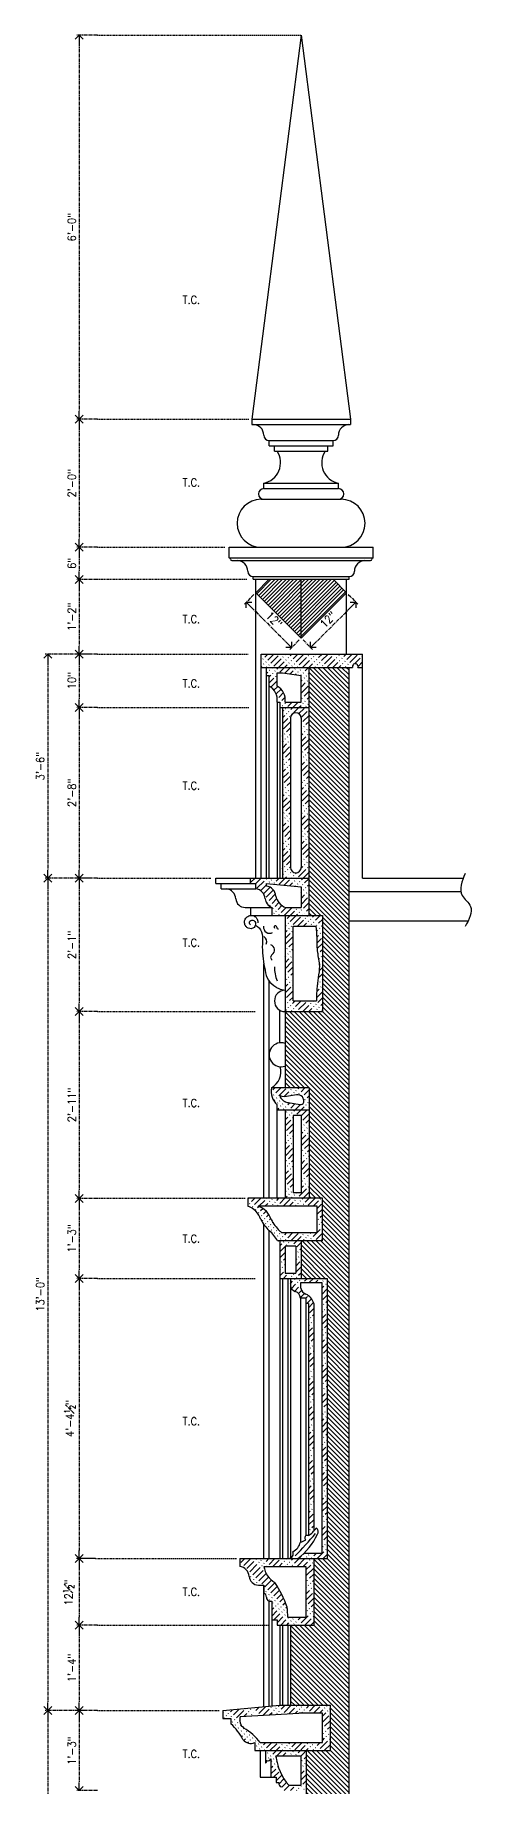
# Model space of a CAD drawing. Header units: inches. Extents: x 10 to 565, y 33 to 838.
# Drawn here: x 9.6 to 91.7, y 509.5 to 837.8 of the extents above; entities that cross this region are included whole.
import ezdxf

# ---------------------------------------------------------------- set-up
doc = ezdxf.new("R2010")
doc.units = ezdxf.units.IN
doc.header["$LTSCALE"] = 0.5
doc.header["$MEASUREMENT"] = 0
doc.linetypes.add('CENTER', pattern=[2, 1.25, -0.25, 0.25, -0.25])
doc.linetypes.add('HIDDEN', pattern=[0.375, 0.25, -0.125])
for name, color, linetype in [('A-ANNO-DIMS', 7, 'Continuous'), ('A-ANNO-NOTE', 7, 'Continuous'), ('A-ANNO-NOTE-FINE', 8, 'Continuous'), ('A-ANNO-SYMB', 7, 'Continuous'), ('A-SECT-MBND', 2, 'Continuous'), ('A-SECT-MCUT', 2, 'Continuous'), ('A-SECT-PATT', 8, 'Continuous')]:
    doc.layers.add(name, color=color, linetype=linetype)
doc.styles.add('NOTE', font='romans.shx', dxfattribs={"width": 0.9})
doc.dimstyles.new('A5-16$0', dxfattribs={"dimscale": 16, "dimtxt": 0.09375, "dimasz": 0.09375, "dimexe": 0.03125, "dimexo": 0.03125, "dimgap": 0.03125, "dimtad": 1, "dimdec": 4, "dimzin": 3, "dimdsep": 46, "dimlunit": 4, "dimtxsty": 'NOTE', "dimblk1": 'OPEN90', "dimblk2": 'OPEN90', "dimsah": 1, "dimcen": 0.09375, "dimclrd": 256, "dimclre": 256, "dimclrt": 256, "dimaunit": 1, "dimadec": 3, "dimazin": 0, "dimtfac": 0.7, "dimtdec": 4, "dimtmove": 2, "dimatfit": 3, "dimldrblk": 'OPEN90', "dimfxl": 0, "dimfrac": 1, "dimtolj": 1, "dimtzin": 1, "dimlwd": -1, "dimlwe": -1, "dimarcsym": 0})
pattern_1 = [(45, (2.3416, 0), (-0.5656854, 0.5656854), [1.92, -0.48, 0.08, -0.48, 0.08, -0.48])]
pattern_2 = [(135, (10.3416, 0), (-0.44194174, -0.44194174), [])]

# ---------------------------------------------------------------- blocks, each defined once
blk = doc.blocks.new('_Open90')
at = {"color": 0, "lineweight": -2}
for p, q in [((0, 0), (-1, 0)), ((-0.5, 0.5), (0, 0)), ((0, 0), (-0.5, -0.5))]:
    blk.add_line(p, q, dxfattribs=at)
blk = doc.blocks.new('*D1')
at = {"layer": 'A-ANNO-DIMS', "linetype": 'CENTER'}
for p, q in [((21.29, 837.81), (17.36, 837.81)), ((17.86, 836.31), (17.86, 767.31)), ((21.29, 765.81), (17.36, 765.81))]:
    blk.add_line(p, q, dxfattribs=at)
at = {"layer": 'Defpoints', "color": 0, "linetype": 'CENTER'}
for p in [(21.79, 837.81), (17.86, 765.81), (21.79, 765.81)]:
    blk.add_point(p, dxfattribs=at)
at = {"layer": 'A-ANNO-DIMS', "linetype": 'CENTER', "xscale": 1.5, "yscale": 1.5, "zscale": 1.5}
for p, rotation in [((17.86, 837.81), 90), ((17.86, 765.81), 270)]:
    blk.add_blockref('_Open90', p, dxfattribs=dict(at, rotation=rotation))
at = {"layer": 'A-ANNO-DIMS', "linetype": 'CENTER', "insert": (16.47, 801.81), "char_height": 1.5, "attachment_point": 5, "rotation": 90, "style": 'NOTE'}
blk.add_mtext('\\A1;6\'-0"', dxfattribs=at)
blk = doc.blocks.new('*D2')
at = {"layer": 'A-ANNO-DIMS', "linetype": 'CENTER'}
for p, q in [((21.29, 765.81), (17.36, 765.81)), ((17.86, 764.31), (17.86, 743.31)), ((21.29, 741.81), (17.36, 741.81))]:
    blk.add_line(p, q, dxfattribs=at)
at = {"layer": 'Defpoints', "color": 0, "linetype": 'CENTER'}
for p in [(21.79, 765.81), (17.86, 741.81), (21.79, 741.81)]:
    blk.add_point(p, dxfattribs=at)
at = {"layer": 'A-ANNO-DIMS', "linetype": 'CENTER', "xscale": 1.5, "yscale": 1.5, "zscale": 1.5}
for p, rotation in [((17.86, 765.81), 90), ((17.86, 741.81), 270)]:
    blk.add_blockref('_Open90', p, dxfattribs=dict(at, rotation=rotation))
at = {"layer": 'A-ANNO-DIMS', "linetype": 'CENTER', "insert": (16.47, 753.81), "char_height": 1.5, "attachment_point": 5, "rotation": 90, "style": 'NOTE'}
blk.add_mtext('\\A1;2\'-0"', dxfattribs=at)
blk = doc.blocks.new('*D3')
at = {"layer": 'A-ANNO-DIMS', "linetype": 'CENTER'}
for p, q in [((21.29, 741.81), (17.36, 741.81)), ((17.86, 740.31), (17.86, 737.31)), ((21.29, 735.81), (17.36, 735.81))]:
    blk.add_line(p, q, dxfattribs=at)
at = {"layer": 'Defpoints', "color": 0, "linetype": 'CENTER'}
for p in [(21.79, 741.81), (17.86, 735.81), (21.79, 735.81)]:
    blk.add_point(p, dxfattribs=at)
at = {"layer": 'A-ANNO-DIMS', "linetype": 'CENTER', "xscale": 1.5, "yscale": 1.5, "zscale": 1.5}
for p, rotation in [((17.86, 741.81), 90), ((17.86, 735.81), 270)]:
    blk.add_blockref('_Open90', p, dxfattribs=dict(at, rotation=rotation))
at = {"layer": 'A-ANNO-DIMS', "linetype": 'CENTER', "insert": (16.47, 738.81), "char_height": 1.5, "attachment_point": 5, "rotation": 90, "style": 'NOTE'}
blk.add_mtext('\\A1;6"', dxfattribs=at)
blk = doc.blocks.new('*D4')
at = {"layer": 'A-ANNO-DIMS', "linetype": 'CENTER'}
for p, q in [((21.29, 735.81), (17.36, 735.81)), ((17.86, 734.31), (17.86, 723.31)), ((21.29, 721.81), (17.36, 721.81))]:
    blk.add_line(p, q, dxfattribs=at)
at = {"layer": 'Defpoints', "color": 0, "linetype": 'CENTER'}
for p in [(21.79, 735.81), (17.86, 721.81), (21.79, 721.81)]:
    blk.add_point(p, dxfattribs=at)
at = {"layer": 'A-ANNO-DIMS', "linetype": 'CENTER', "xscale": 1.5, "yscale": 1.5, "zscale": 1.5}
for p, rotation in [((17.86, 735.81), 90), ((17.86, 721.81), 270)]:
    blk.add_blockref('_Open90', p, dxfattribs=dict(at, rotation=rotation))
at = {"layer": 'A-ANNO-DIMS', "linetype": 'CENTER', "insert": (16.47, 728.81), "char_height": 1.5, "attachment_point": 5, "rotation": 90, "style": 'NOTE'}
blk.add_mtext('\\A1;1\'-2"', dxfattribs=at)
blk = doc.blocks.new('*D5')
at = {"layer": 'A-ANNO-DIMS', "linetype": 'CENTER'}
for p, q in [((21.29, 721.81), (17.36, 721.81)), ((17.86, 720.31), (17.86, 713.31)), ((21.29, 711.81), (17.36, 711.81))]:
    blk.add_line(p, q, dxfattribs=at)
at = {"layer": 'Defpoints', "color": 0, "linetype": 'CENTER'}
for p in [(21.79, 721.81), (17.86, 711.81), (21.79, 711.81)]:
    blk.add_point(p, dxfattribs=at)
at = {"layer": 'A-ANNO-DIMS', "linetype": 'CENTER', "xscale": 1.5, "yscale": 1.5, "zscale": 1.5}
for p, rotation in [((17.86, 721.81), 90), ((17.86, 711.81), 270)]:
    blk.add_blockref('_Open90', p, dxfattribs=dict(at, rotation=rotation))
at = {"layer": 'A-ANNO-DIMS', "linetype": 'CENTER', "insert": (16.47, 716.81), "char_height": 1.5, "attachment_point": 5, "rotation": 90, "style": 'NOTE'}
blk.add_mtext('\\A1;10"', dxfattribs=at)
blk = doc.blocks.new('*D6')
at = {"layer": 'A-ANNO-DIMS', "linetype": 'CENTER'}
for p, q in [((21.29, 711.81), (17.36, 711.81)), ((17.86, 710.31), (17.86, 681.31)), ((21.29, 679.81), (17.36, 679.81))]:
    blk.add_line(p, q, dxfattribs=at)
at = {"layer": 'Defpoints', "color": 0, "linetype": 'CENTER'}
for p in [(21.79, 711.81), (17.86, 679.81), (21.79, 679.81)]:
    blk.add_point(p, dxfattribs=at)
at = {"layer": 'A-ANNO-DIMS', "linetype": 'CENTER', "xscale": 1.5, "yscale": 1.5, "zscale": 1.5}
for p, rotation in [((17.86, 711.81), 90), ((17.86, 679.81), 270)]:
    blk.add_blockref('_Open90', p, dxfattribs=dict(at, rotation=rotation))
at = {"layer": 'A-ANNO-DIMS', "linetype": 'CENTER', "insert": (16.47, 695.81), "char_height": 1.5, "attachment_point": 5, "rotation": 90, "style": 'NOTE'}
blk.add_mtext('\\A1;2\'-8"', dxfattribs=at)
blk = doc.blocks.new('*D7')
at = {"layer": 'A-ANNO-DIMS', "linetype": 'CENTER'}
for p, q in [((21.29, 679.81), (17.36, 679.81)), ((17.86, 678.31), (17.86, 656.31)), ((21.29, 654.81), (17.36, 654.81))]:
    blk.add_line(p, q, dxfattribs=at)
at = {"layer": 'Defpoints', "color": 0, "linetype": 'CENTER'}
for p in [(21.79, 679.81), (17.86, 654.81), (21.79, 654.81)]:
    blk.add_point(p, dxfattribs=at)
at = {"layer": 'A-ANNO-DIMS', "linetype": 'CENTER', "xscale": 1.5, "yscale": 1.5, "zscale": 1.5}
for p, rotation in [((17.86, 679.81), 90), ((17.86, 654.81), 270)]:
    blk.add_blockref('_Open90', p, dxfattribs=dict(at, rotation=rotation))
at = {"layer": 'A-ANNO-DIMS', "linetype": 'CENTER', "insert": (16.47, 667.31), "char_height": 1.5, "attachment_point": 5, "rotation": 90, "style": 'NOTE'}
blk.add_mtext('\\A1;2\'-1"', dxfattribs=at)
blk = doc.blocks.new('*D8')
at = {"layer": 'A-ANNO-DIMS', "linetype": 'CENTER'}
for p, q in [((21.29, 654.81), (17.36, 654.81)), ((17.86, 653.31), (17.86, 621.31)), ((21.29, 619.81), (17.36, 619.81))]:
    blk.add_line(p, q, dxfattribs=at)
at = {"layer": 'Defpoints', "color": 0, "linetype": 'CENTER'}
for p in [(21.79, 654.81), (17.86, 619.81), (21.79, 619.81)]:
    blk.add_point(p, dxfattribs=at)
at = {"layer": 'A-ANNO-DIMS', "linetype": 'CENTER', "xscale": 1.5, "yscale": 1.5, "zscale": 1.5}
for p, rotation in [((17.86, 654.81), 90), ((17.86, 619.81), 270)]:
    blk.add_blockref('_Open90', p, dxfattribs=dict(at, rotation=rotation))
at = {"layer": 'A-ANNO-DIMS', "linetype": 'CENTER', "insert": (16.47, 637.31), "char_height": 1.5, "attachment_point": 5, "rotation": 90, "style": 'NOTE'}
blk.add_mtext('\\A1;2\'-11"', dxfattribs=at)
blk = doc.blocks.new('*D9')
at = {"layer": 'A-ANNO-DIMS', "linetype": 'CENTER'}
for p, q in [((21.29, 619.81), (17.36, 619.81)), ((17.86, 618.31), (17.86, 606.31)), ((21.29, 604.81), (17.36, 604.81))]:
    blk.add_line(p, q, dxfattribs=at)
at = {"layer": 'Defpoints', "color": 0, "linetype": 'CENTER'}
for p in [(21.79, 619.81), (17.86, 604.81), (21.79, 604.81)]:
    blk.add_point(p, dxfattribs=at)
at = {"layer": 'A-ANNO-DIMS', "linetype": 'CENTER', "xscale": 1.5, "yscale": 1.5, "zscale": 1.5}
for p, rotation in [((17.86, 619.81), 90), ((17.86, 604.81), 270)]:
    blk.add_blockref('_Open90', p, dxfattribs=dict(at, rotation=rotation))
at = {"layer": 'A-ANNO-DIMS', "linetype": 'CENTER', "insert": (16.47, 612.31), "char_height": 1.5, "attachment_point": 5, "rotation": 90, "style": 'NOTE'}
blk.add_mtext('\\A1;1\'-3"', dxfattribs=at)
blk = doc.blocks.new('*D10')
at = {"layer": 'A-ANNO-DIMS', "linetype": 'CENTER'}
for p, q in [((21.29, 604.81), (17.36, 604.81)), ((17.86, 603.31), (17.86, 553.81)), ((20.95, 552.31), (17.36, 552.31))]:
    blk.add_line(p, q, dxfattribs=at)
at = {"layer": 'Defpoints', "color": 0, "linetype": 'CENTER'}
for p in [(21.79, 604.81), (17.86, 552.31), (21.45, 552.31)]:
    blk.add_point(p, dxfattribs=at)
at = {"layer": 'A-ANNO-DIMS', "linetype": 'CENTER', "xscale": 1.5, "yscale": 1.5, "zscale": 1.5}
for p, rotation in [((17.86, 604.81), 90), ((17.86, 552.31), 270)]:
    blk.add_blockref('_Open90', p, dxfattribs=dict(at, rotation=rotation))
at = {"layer": 'A-ANNO-DIMS', "linetype": 'CENTER', "insert": (16.12, 578.55), "char_height": 1.5, "attachment_point": 5, "rotation": 90, "style": 'NOTE'}
blk.add_mtext('\\A1;\\A1;4\'-4{\\H0.7x;\\S1#2;}"', dxfattribs=at)
blk = doc.blocks.new('*D11')
at = {"layer": 'A-ANNO-DIMS', "linetype": 'CENTER'}
for p, q in [((20.45, 552.31), (17.36, 552.31)), ((17.86, 550.81), (17.86, 541.31)), ((21.29, 539.81), (17.36, 539.81))]:
    blk.add_line(p, q, dxfattribs=at)
at = {"layer": 'Defpoints', "color": 0, "linetype": 'CENTER'}
for p in [(20.95, 552.31), (17.86, 539.81), (21.79, 539.81)]:
    blk.add_point(p, dxfattribs=at)
at = {"layer": 'A-ANNO-DIMS', "linetype": 'CENTER', "xscale": 1.5, "yscale": 1.5, "zscale": 1.5}
for p, rotation in [((17.86, 552.31), 90), ((17.86, 539.81), 270)]:
    blk.add_blockref('_Open90', p, dxfattribs=dict(at, rotation=rotation))
at = {"layer": 'A-ANNO-DIMS', "linetype": 'CENTER', "insert": (15.88, 545.94), "char_height": 1.5, "attachment_point": 5, "rotation": 90, "style": 'NOTE'}
blk.add_mtext('\\A1;\\A1;12{\\H0.7x;\\S1#2;}"', dxfattribs=at)
blk = doc.blocks.new('*D12')
at = {"layer": 'A-ANNO-DIMS', "linetype": 'CENTER'}
for p, q in [((21.29, 539.81), (17.36, 539.81)), ((17.86, 538.31), (17.86, 525.31)), ((21.29, 523.81), (17.36, 523.81))]:
    blk.add_line(p, q, dxfattribs=at)
at = {"layer": 'Defpoints', "color": 0, "linetype": 'CENTER'}
for p in [(21.79, 539.81), (17.86, 523.81), (21.79, 523.81)]:
    blk.add_point(p, dxfattribs=at)
at = {"layer": 'A-ANNO-DIMS', "linetype": 'CENTER', "xscale": 1.5, "yscale": 1.5, "zscale": 1.5}
for p, rotation in [((17.86, 539.81), 90), ((17.86, 523.81), 270)]:
    blk.add_blockref('_Open90', p, dxfattribs=dict(at, rotation=rotation))
at = {"layer": 'A-ANNO-DIMS', "linetype": 'CENTER', "insert": (16.47, 531.81), "char_height": 1.5, "attachment_point": 5, "rotation": 90, "style": 'NOTE'}
blk.add_mtext('\\A1;1\'-4"', dxfattribs=at)
blk = doc.blocks.new('*D13')
at = {"layer": 'A-ANNO-DIMS', "linetype": 'CENTER'}
for p, q in [((21.29, 523.81), (17.36, 523.81)), ((17.86, 522.31), (17.86, 510.31)), ((21.29, 508.81), (17.36, 508.81))]:
    blk.add_line(p, q, dxfattribs=at)
at = {"layer": 'Defpoints', "color": 0, "linetype": 'CENTER'}
for p in [(21.79, 523.81), (17.86, 508.81), (21.79, 508.81)]:
    blk.add_point(p, dxfattribs=at)
at = {"layer": 'A-ANNO-DIMS', "linetype": 'CENTER', "xscale": 1.5, "yscale": 1.5, "zscale": 1.5}
for p, rotation in [((17.86, 523.81), 90), ((17.86, 508.81), 270)]:
    blk.add_blockref('_Open90', p, dxfattribs=dict(at, rotation=rotation))
at = {"layer": 'A-ANNO-DIMS', "linetype": 'CENTER', "insert": (16.47, 516.31), "char_height": 1.5, "attachment_point": 5, "rotation": 90, "style": 'NOTE'}
blk.add_mtext('\\A1;1\'-3"', dxfattribs=at)
blk = doc.blocks.new('*D25')
at = {"layer": 'A-ANNO-DIMS', "linetype": 'CENTER'}
for p, q in [((19.64, 721.81), (11.45, 721.81)), ((11.95, 720.31), (11.95, 681.31)), ((19.64, 679.81), (11.45, 679.81))]:
    blk.add_line(p, q, dxfattribs=at)
at = {"layer": 'Defpoints', "color": 0, "linetype": 'CENTER'}
for p in [(20.14, 721.81), (11.95, 679.81), (20.14, 679.81)]:
    blk.add_point(p, dxfattribs=at)
at = {"layer": 'A-ANNO-DIMS', "linetype": 'CENTER', "xscale": 1.5, "yscale": 1.5, "zscale": 1.5}
for p, rotation in [((11.95, 721.81), 90), ((11.95, 679.81), 270)]:
    blk.add_blockref('_Open90', p, dxfattribs=dict(at, rotation=rotation))
at = {"layer": 'A-ANNO-DIMS', "linetype": 'CENTER', "insert": (10.56, 700.81), "char_height": 1.5, "attachment_point": 5, "rotation": 90, "style": 'NOTE'}
blk.add_mtext('\\A1;3\'-6"', dxfattribs=at)
blk = doc.blocks.new('*D26')
at = {"layer": 'A-ANNO-DIMS', "linetype": 'CENTER'}
for p, q in [((19.64, 679.81), (11.45, 679.81)), ((11.95, 678.31), (11.95, 525.31)), ((18.58, 523.81), (11.45, 523.81))]:
    blk.add_line(p, q, dxfattribs=at)
at = {"layer": 'Defpoints', "color": 0, "linetype": 'CENTER'}
for p in [(20.14, 679.81), (11.95, 523.81), (19.08, 523.81)]:
    blk.add_point(p, dxfattribs=at)
at = {"layer": 'A-ANNO-DIMS', "linetype": 'CENTER', "xscale": 1.5, "yscale": 1.5, "zscale": 1.5}
for p, rotation in [((11.95, 679.81), 90), ((11.95, 523.81), 270)]:
    blk.add_blockref('_Open90', p, dxfattribs=dict(at, rotation=rotation))
at = {"layer": 'A-ANNO-DIMS', "linetype": 'CENTER', "insert": (10.56, 601.81), "char_height": 1.5, "attachment_point": 5, "rotation": 90, "style": 'NOTE'}
blk.add_mtext('\\A1;13\'-0"', dxfattribs=at)
blk = doc.blocks.new('*D27')
at = {"layer": 'A-ANNO-DIMS', "linetype": 'CENTER'}
for p, q in [((18.58, 523.81), (11.45, 523.81)), ((11.95, 522.31), (11.95, 480.31)), ((18.58, 478.81), (11.45, 478.81))]:
    blk.add_line(p, q, dxfattribs=at)
at = {"layer": 'Defpoints', "color": 0, "linetype": 'CENTER'}
for p in [(19.08, 523.81), (11.95, 478.81), (19.08, 478.81)]:
    blk.add_point(p, dxfattribs=at)
at = {"layer": 'A-ANNO-DIMS', "linetype": 'CENTER', "xscale": 1.5, "yscale": 1.5, "zscale": 1.5}
for p, rotation in [((11.95, 523.81), 90), ((11.95, 478.81), 270)]:
    blk.add_blockref('_Open90', p, dxfattribs=dict(at, rotation=rotation))
at = {"layer": 'A-ANNO-DIMS', "linetype": 'CENTER', "insert": (10.56, 501.31), "char_height": 1.5, "attachment_point": 5, "rotation": 90, "style": 'NOTE'}
blk.add_mtext('\\A1;3\'-9"', dxfattribs=at)
blk = doc.blocks.new('*D87')
at = {"layer": 'A-ANNO-DIMS', "linetype": 'CENTER'}
for p, q in [((68.35, 732.96), (70.13, 731.17)), ((68.72, 730.46), (62.34, 724.09)), ((59.85, 724.46), (61.63, 722.67))]:
    blk.add_line(p, q, dxfattribs=at)
at = {"layer": 'Defpoints', "color": 0, "linetype": 'CENTER'}
for p in [(67.99, 733.31), (59.49, 724.81), (61.28, 723.02)]:
    blk.add_point(p, dxfattribs=at)
at = {"layer": 'A-ANNO-DIMS', "linetype": 'CENTER', "xscale": 1.5, "yscale": 1.5, "zscale": 1.5}
for p, rotation in [((69.78, 731.52), 45), ((61.28, 723.02), 225)]:
    blk.add_blockref('_Open90', p, dxfattribs=dict(at, rotation=rotation))
at = {"layer": 'A-ANNO-DIMS', "linetype": 'CENTER', "insert": (64.54, 728.26), "char_height": 1.5, "attachment_point": 5, "rotation": 45, "style": 'NOTE'}
blk.add_mtext('\\A1;12"', dxfattribs=at)
blk = doc.blocks.new('*D88')
at = {"layer": 'A-ANNO-DIMS', "linetype": 'CENTER'}
for p, q in [((50.64, 732.96), (48.85, 731.17)), ((50.27, 730.46), (56.64, 724.09)), ((59.14, 724.46), (57.35, 722.67))]:
    blk.add_line(p, q, dxfattribs=at)
at = {"layer": 'Defpoints', "color": 0, "linetype": 'CENTER'}
for p in [(50.99, 733.31), (57.71, 723.02), (59.49, 724.81)]:
    blk.add_point(p, dxfattribs=at)
at = {"layer": 'A-ANNO-DIMS', "linetype": 'CENTER', "xscale": 1.5, "yscale": 1.5, "zscale": 1.5}
for p, rotation in [((49.21, 731.52), 135), ((57.71, 723.02), 315)]:
    blk.add_blockref('_Open90', p, dxfattribs=dict(at, rotation=rotation))
at = {"layer": 'A-ANNO-DIMS', "linetype": 'CENTER', "insert": (54.44, 728.26), "char_height": 1.5, "attachment_point": 5, "rotation": 315, "style": 'NOTE'}
blk.add_mtext('\\A1;12"', dxfattribs=at)

msp = doc.modelspace()

# ---------------------------------------------------------------- hatches: boundary and pattern name
at = {"layer": 'A-SECT-PATT', "linetype": 'HIDDEN'}
h = msp.add_hatch(dxfattribs=at)
h.set_pattern_fill('ANSI31', color=256, scale=4, style=0)
h.set_pattern_definition([(45, (10.3416, 0), (-0.3535534, 0.3535534), [])])
h.paths.add_polyline_path([(67.99212, 733.31194), (65.49212, 735.81194), (59.49212, 735.81194), (59.49212, 724.81194)])
h.paths.add_polyline_path([(59.49212, 735.81194), (53.49212, 735.81194), (50.99212, 733.31194), (59.49212, 724.81194)])
at = {"layer": 'A-SECT-PATT'}
h = msp.add_hatch(dxfattribs=at)
h.set_pattern_fill('ACAD_ISO12W100', color=256, scale=0.16, angle=45, style=0)
h.set_pattern_definition(pattern_1)
h.paths.add_polyline_path([(70.99212, 721.81194), (51.99212, 721.81194), (51.99212, 719.31194), (69.15523, 719.31194, -1.351054836), (70.14406, 719.31194), (70.99212, 719.31194)])
h.paths.add_polyline_path([(60.99212, 719.31194), (52.99212, 719.31194), (52.99212, 717.81194), (53.49212, 717.81194), (53.49212, 715.81194, -0.315259642), (54.99212, 712.81194), (55.49212, 712.81194), (55.49212, 711.81194), (60.99212, 711.81194)])
h.paths.add_polyline_path([(54.99212, 718.31194), (55.99212, 718.31194), (59.49212, 717.81194), (59.49212, 712.81194), (56.49212, 712.81194, 0.315259642), (54.99212, 715.81194)], flags=16)
h = msp.add_hatch(dxfattribs=at)
h.set_pattern_fill('ANSI31', color=256, scale=5, angle=90, style=0)
h.set_pattern_definition(pattern_2)
h.paths.add_polyline_path([(68.49212, 719.31194), (60.99212, 719.31194), (60.99212, 672.81194), (63.49212, 672.81194), (68.49212, 672.81194)])
h = msp.add_hatch(dxfattribs=at)
h.set_pattern_fill('ACAD_ISO12W100', color=256, scale=0.16, angle=45, style=0)
h.set_pattern_definition(pattern_1)
h.paths.add_polyline_path([(60.99212, 711.81194), (55.99212, 711.81194), (55.99212, 679.81194), (60.99212, 679.81194)])
h.paths.add_polyline_path([(57.49212, 709.81194, -1), (59.49212, 709.81194), (59.49212, 681.81194, -1), (57.49212, 681.81194)], flags=16)
h.paths.add_polyline_path([(60.99212, 679.81194), (49.99212, 679.81194), (49.99212, 678.81194), (50.99212, 678.81194), (50.99212, 677.81194, -0.360207071), (52.74601, 675.95993, 0.277633791), (54.02908, 674.31194), (53.99212, 674.31194), (53.99212, 672.81194), (60.99212, 672.81194)])
h.paths.add_polyline_path([(52.99212, 678.31194), (52.99212, 678.81194), (59.49212, 678.17368), (59.49212, 674.31194), (56.55642, 674.31194, -0.253101123), (54.74601, 676.45993, 0.360207071)], flags=16)
h = msp.add_hatch(dxfattribs=at)
h.set_pattern_fill('ANSI31', color=256, scale=5, angle=90, style=0)
h.set_pattern_definition(pattern_2)
h.paths.add_polyline_path([(68.49212, 672.81194), (63.49212, 672.81194), (63.49212, 654.81194), (56.49212, 654.81194), (56.49212, 640.51782), (60.99212, 640.51782), (60.99212, 619.81194), (63.49212, 619.81194), (63.49212, 615.81927), (68.49212, 615.90688)])
h = msp.add_hatch(dxfattribs=at)
h.set_pattern_fill('ACAD_ISO12W100', color=256, scale=0.16, angle=45, style=0)
h.set_pattern_definition(pattern_1)
h.paths.add_polyline_path([(56.49212, 654.81194), (63.49212, 654.81194), (63.49212, 672.81194), (56.49212, 672.81194)])
edge = h.paths.add_edge_path(flags=16)
edge.add_line((57.99212, 670.81194), (62.27853, 670.81194))
edge.add_spline(control_points=[(62.27853, 670.81194), (62.3347, 670.0791), (62.46103, 668.43086), (62.41611, 665.92062), (63.10121, 663.45584), (62.66769, 661.18193), (62.46015, 659.21894), (62.37125, 657.77204), (62.36309, 657.01653), (62.36264, 656.81194)], knot_values=[0, 0, 0, 0, 2.204786053, 4.958835708, 7.506810962, 9.719224649, 11.794900289, 13.447813158, 14.061577663, 14.061577663, 14.061577663, 14.061577663], degree=3, periodic=0)
edge.add_line((62.36264, 656.81194), (57.99212, 656.81194))
edge.add_line((57.99212, 656.81194), (57.99212, 670.81194))
h = msp.add_hatch(dxfattribs=at)
h.set_pattern_fill('ACAD_ISO12W100', color=256, scale=0.16, angle=45, style=0)
h.set_pattern_definition(pattern_1)
h.paths.add_polyline_path([(53.91195, 640.51782, 0.258178789), (54.99212, 637.32397), (54.99212, 636.3521), (60.99212, 636.3521), (60.99212, 640.51782)])
edge = h.paths.add_edge_path(flags=16)
edge.add_spline(control_points=[(55.63101, 639.02432), (56.05845, 638.75976), (57.46695, 639.01057), (59.48455, 639.48047), (60.05041, 638.24446), (60.00437, 637.31332), (58.63387, 637.48756), (57.61365, 637.72597), (56.38834, 637.8056), (55.90994, 638.4462), (55.53384, 638.62635), (55.5561, 639.07069), (55.63101, 639.02432)], knot_values=[0, 0, 0, 0, 1.50807943, 4.110349064, 4.740006157, 5.420792088, 6.377665571, 7.925970066, 9.032003692, 9.74798886, 10.128657485, 10.392964447, 10.392964447, 10.392964447, 10.392964447], degree=3, periodic=0)
h.paths.add_polyline_path([(56.49212, 619.81194), (60.99212, 619.81194), (60.99212, 636.3521), (56.49212, 636.3521)])
h.paths.add_polyline_path([(57.99212, 635.3521), (59.49212, 635.3521), (59.49212, 620.81194), (57.99212, 620.81194)], flags=16)
h.paths.add_polyline_path([(49.49212, 619.81194), (49.49212, 618.31194, -0.25664035), (51.92636, 615.83578, 0.060259863), (53.49212, 613.71101, -0.121785686), (55.07976, 611.8266), (63.49212, 611.8266), (63.49212, 619.81194)])
h.paths.add_polyline_path([(62.49212, 618.31194), (62.49212, 613.3266), (55.90379, 613.3266, 0.029532984), (55.43549, 613.71101, -0.060259863), (53.86973, 615.83578, 0.25664035), (51.43549, 618.31194)], flags=16)
h.paths.add_polyline_path([(55.49212, 604.81194), (59.49212, 604.81194), (59.49212, 611.8266), (55.49212, 611.8266)])
h.paths.add_polyline_path([(56.49212, 610.8266), (58.49212, 610.8266), (58.49212, 605.81194), (56.49212, 605.81194)], flags=16)
h = msp.add_hatch(dxfattribs=at)
h.set_pattern_fill('ANSI31', color=256, scale=5, angle=90, style=0)
h.set_pattern_definition(pattern_2)
h.paths.add_polyline_path([(64.36575, 552.31194), (61.86575, 552.31194), (61.86575, 546.06194), (68.49212, 546.06194), (68.49212, 615.90688), (63.49212, 615.81927), (63.49212, 611.8266), (59.49212, 611.8266), (59.49212, 604.81194), (64.36575, 604.81194)])
h = msp.add_hatch(dxfattribs=at)
h.set_pattern_fill('ACAD_ISO12W100', color=256, scale=0.16, angle=45, style=0)
h.set_pattern_definition(pattern_1)
h.paths.add_polyline_path([(60.86575, 556.60209, 0.060455641), (61.86575, 557.45183), (61.86575, 600.10621, 0.220928492), (60.40433, 601.87377, -0.303252412), (59.46602, 602.99194), (59.46602, 604.01194), (63.36575, 604.01194), (63.36575, 553.31194), (60.05741, 553.31194, -0.03315822), (58.88218, 552.31194), (64.36575, 552.31194), (64.36575, 604.81194), (57.49212, 604.81194), (57.49212, 603.49194, 0.308712757), (58.3692, 602.38537, -0.325125659), (59.36575, 601.1326), (60.36575, 601.1326), (60.36575, 600.1326), (60.86575, 600.1326)])
h = msp.add_hatch(dxfattribs=at)
h.set_pattern_fill('ACAD_ISO12W100', color=256, scale=0.16, angle=45, style=0)
h.set_pattern_definition(pattern_1)
h.paths.add_polyline_path([(47.99212, 552.31194), (47.99212, 550.81194, -0.360207071), (49.74601, 548.95993, 0.394805142), (51.49212, 547.3266, 0.057074969), (52.49212, 547.3266), (52.49212, 545.8266, -0.358511319), (52.98119, 545.07202, 0.35542953), (53.49212, 544.3266), (53.99212, 544.3266), (53.99212, 540.79729), (54.99212, 540.79729), (54.99212, 539.81194), (61.86575, 539.81194), (61.86575, 552.31194)])
h.paths.add_polyline_path([(60.36575, 550.81194), (60.36575, 541.31194), (56.97715, 541.31194, 0.041374084), (56.87462, 543.21276, 0.065943596), (54.55502, 547.79383, -0.214714214), (52.50515, 550.81194)], flags=16)
h.paths.add_polyline_path([(55.49212, 524.81194), (44.81763, 523.81194), (44.81763, 522.31194), (46.31763, 522.31194), (46.31763, 521.31194, -0.095507974), (48.57184, 518.36761, 0.324530283), (50.81763, 517.81194), (50.81763, 516.31194), (64.99212, 516.31194), (64.99212, 524.81194)])
h.paths.add_polyline_path([(59.08577, 523.31194), (63.49212, 523.31194), (63.49212, 517.81194), (51.84313, 517.81194, 0.090642071), (48.77503, 520.53972, -0.324356774), (48.06387, 522.71182)], flags=16)
h.paths.add_polyline_path([(52.81763, 516.31194), (52.81763, 513.95795, 0.192510933), (53.05718, 514.44537, 0.377524551), (53.81763, 514.79811), (53.81763, 511.31194), (54.81763, 511.31194), (54.81763, 510.31194), (55.31763, 510.31194, 0.399619616), (55.82998, 509.50246, -0.300130326), (56.27441, 508.81194), (60.49193, 508.81178), (60.49197, 516.31194)])
h.paths.add_polyline_path([(54.73911, 515.31194), (59.49195, 515.31194), (59.49186, 509.81182), (57.16653, 509.81191), (57.16654, 509.8119, -0.147975985)], flags=16)
h = msp.add_hatch(dxfattribs=at)
h.set_pattern_fill('ANSI31', color=256, scale=5, angle=90, style=0)
h.set_pattern_definition(pattern_2)
h.paths.add_polyline_path([(68.49212, 546.06194), (61.86575, 546.06194), (61.86575, 539.81194), (57.49212, 539.81194), (57.49212, 524.81194), (64.99212, 524.81194), (64.99212, 516.31194), (60.49197, 516.31194), (60.49184, 488.81197), (65.80259, 488.81194), (65.80259, 483.81194), (78.99212, 483.81194), (78.99212, 478.81194), (83.49212, 478.81194), (83.49212, 504.779), (80.53806, 504.90684, -0.176541778), (74.23219, 504.71129, 0.040518862), (71.87559, 505.28172), (68.49212, 505.42815)])

# ---------------------------------------------------------------- linework, layer by layer
at = {"layer": 'A-ANNO-NOTE-FINE', "linetype": 'HIDDEN'}
for p, q in [((21.29168, 837.81194), (59.49212, 837.81194)), ((21.29168, 765.81194), (49.70882, 765.81194)), ((21.29168, 741.81194), (45.15825, 741.81194)), ((21.29168, 735.81194), (49.35496, 735.81194)), ((21.29168, 721.81194), (49.53342, 721.81194)), ((21.29168, 711.81194), (49.71187, 711.81194)), ((21.29168, 679.81194), (42.61243, 679.81194)), ((21.29168, 654.81194), (50.91054, 654.81194)), ((21.29168, 619.81194), (48.97474, 619.81194)), ((21.29168, 604.81194), (50.91097, 604.81194)), ((20.94682, 552.31194), (47.455, 552.31194)), ((21.29168, 539.81194), (53.49212, 539.81194)), ((21.29168, 523.81194), (44.13733, 523.81194))]:
    msp.add_line(p, q, dxfattribs=at)
at = {"layer": 'A-ANNO-SYMB'}
msp.add_spline([(90.23926, 680.68289), (89.71665, 676.57744), (91.26719, 674.51209), (90.27502, 670.77687)], degree=3, dxfattribs=at)
at = {"layer": 'A-SECT-MBND'}
for p, q in [((59.49212, 837.81194), (50.24212, 765.81194)), ((59.49212, 837.81194), (68.74212, 765.81194)), ((50.24212, 765.81194), (50.24212, 764.81194)), ((50.24212, 765.81194), (68.74212, 765.81194)), ((68.74212, 765.81194), (68.74212, 764.81194)), ((50.24212, 764.81194), (68.74212, 764.81194)), ((53.49212, 761.81194), (65.49212, 761.81194)), ((53.49212, 760.81194), (53.49212, 761.81194)), ((65.49212, 760.81194), (65.49212, 761.81194)), ((53.49212, 760.81194), (65.49212, 760.81194)), ((54.49212, 759.81194), (54.49212, 760.81194)), ((54.49212, 759.81194), (64.49212, 759.81194)), ((64.49212, 759.81194), (64.49212, 760.81194)), ((52.49212, 753.81194), (66.49212, 753.81194)), ((52.49212, 752.81194), (52.49212, 753.81194)), ((52.49212, 752.81194), (66.49212, 752.81194)), ((66.49212, 752.81194), (66.49212, 753.81194)), ((51.99212, 750.81194), (66.99212, 750.81194)), ((45.99212, 741.81194), (72.99212, 741.81194)), ((45.99212, 739.81194), (45.99212, 741.81194)), ((45.99212, 739.81194), (72.99212, 739.81194)), ((46.49212, 739.31194), (72.49212, 739.31194)), ((72.99212, 739.81194), (72.99212, 741.81194)), ((50.49088, 736.31194), (68.49212, 736.31194)), ((50.49212, 735.81194), (50.49212, 736.31194)), ((50.49212, 735.81194), (68.49212, 735.81194)), ((50.99212, 679.81194), (50.99212, 735.81194)), ((67.99212, 721.81194), (67.99212, 735.81194)), ((68.49212, 735.81194), (68.49212, 736.31194)), ((51.99212, 679.81194), (51.99212, 719.31194)), ((70.99212, 679.81194), (70.99212, 719.31194)), ((52.99212, 679.81194), (52.99212, 717.81194)), ((53.49212, 679.81194), (53.49212, 715.81194)), ((54.99212, 712.81194), (54.99212, 679.81194)), ((55.49212, 711.81194), (55.49212, 679.81194)), ((43.49212, 679.81194), (49.99212, 679.81194)), ((43.49212, 678.81194), (43.49212, 679.81194)), ((70.99212, 679.81194), (89.90889, 679.81194)), ((43.49212, 678.81194), (49.99212, 678.81194)), ((44.49212, 677.81194), (44.49212, 678.81194)), ((44.49212, 677.81194), (50.99212, 677.81194)), ((68.49212, 677.31194), (89.4784, 677.31194)), ((48.99212, 674.31194), (53.99212, 674.31194)), ((49.99212, 674.31194), (49.99212, 672.81194)), ((49.99212, 672.81194), (53.99212, 672.81194)), ((68.49212, 671.81194), (90.82626, 671.81194)), ((52.49212, 619.81194), (52.49212, 663.78458)), ((53.49212, 619.81194), (53.49212, 660.51917)), ((55.49212, 648.94571), (55.49212, 655.07989)), ((54.99212, 619.81194), (54.99212, 636.3521)), ((52.49212, 552.31194), (52.49212, 614.93926)), ((53.49212, 552.31194), (53.49212, 613.71101)), ((55.49212, 604.81194), (55.49212, 552.31194)), ((55.99212, 604.81194), (55.99212, 552.31194)), ((56.99212, 604.81194), (56.99212, 552.31194)), ((57.49212, 603.49194), (57.49212, 552.31194)), ((59.36575, 601.1326), (59.36575, 555.39284)), ((60.36575, 600.1326), (60.36575, 556.56237)), ((52.49212, 524.5309), (52.49212, 545.8266)), ((53.49212, 524.62458), (53.49212, 544.3266)), ((53.99212, 540.79729), (53.99212, 524.67142)), ((55.49212, 539.81194), (55.49212, 524.81194)), ((55.99212, 539.81194), (55.99212, 524.81194)), ((56.99212, 539.81194), (56.99212, 524.81194))]:
    msp.add_line(p, q, dxfattribs=at)
for centre, radius, start, end in [((50.49212, 762.81194), 2, 0, 89.2356645), ((53.49212, 762.81194), 1, 180, 270), ((65.49212, 762.81194), 1, 270, 0), ((68.49212, 762.81194), 2, 90.7643355, 180), ((51.6989, 757.66328), 3.93218, 281.6378976, 33.1223725), ((67.28534, 757.66328), 3.93218, 146.8776275, 258.3621024), ((52.49212, 751.81194), 1, 90, 270), ((66.49212, 751.81194), 1, 270, 90), ((51.99212, 746.31194), 4.5, 90, 270), ((66.99212, 746.31194), 4.5, 270, 90), ((45.99212, 739.56194), 0.25, 0, 90), ((46.49212, 739.56194), 0.25, 180, 270), ((47.49088, 737.31194), 2, 0, 89.2356645), ((71.49336, 737.31194), 2, 90.7643355, 180), ((72.49212, 739.56194), 0.25, 270, 0), ((72.99212, 739.56194), 0.25, 90, 180), ((50.49088, 737.31194), 1, 180, 270), ((68.49336, 737.31194), 1, 270, 0), ((45.25046, 675.81194), 2, 3.8225537, 83.0600688), ((48.99212, 676.06194), 1.75, 183.8225537, 270), ((53.55816, 670.5943), 1.11425, 169.7506591, 302.2098795), ((54.66887, 670.6258), 0.24828, 353.9300426, 221.0889638), ((55.17452, 670.57203), 0.26022, 173.9300426, 288.8054905), ((51.81705, 667.87153), 1.21852, 340.299313, 55.4911126), ((53.50331, 666.3479), 1.01622, 303.2640528, 73.8140556), ((54.40501, 664.97331), 0.62773, 123.2640528, 236.7359472), ((60.37115, 662.9561), 5.85935, 177.4564242, 204.042145), ((56.49212, 656.81194), 2, 90, 270), ((55.74212, 646.70964), 2.25, 70.5287794, 289.4712206), ((52.29083, 643.49656), 3.3913, 298.5564997, 16.6590618)]:
    msp.add_arc(centre, radius, start, end, dxfattribs=at)
for points in [[(50.01853, 671.05021), (49.80252, 671.36823), (49.88211, 671.76575), (50.62109, 671.86797), (50.91669, 671.49317), (50.90494, 670.94843), (50.67756, 670.58498), (50.12085, 670.33467), (49.57514, 670.44825), (49.13175, 670.77763), (48.88163, 671.41366), (49.00669, 672.1292), (49.52966, 672.65166), (50.22318, 672.82203), (50.92806, 672.53808), (51.28049, 672.10649), (51.37145, 671.43638)], [(50.925, 671.01635), (51.61426, 670.49225), (52.21836, 666.92152), (52.72178, 662.59641), (53.37622, 660.68531), (54.73544, 659.42801), (55.30562, 659.11095), (56.49212, 658.81194)]]:
    msp.add_spline(points, degree=3, dxfattribs=at)
at = {"layer": 'A-SECT-MCUT'}
for p, q in [((53.49212, 735.81194), (50.99212, 733.31194)), ((59.49212, 724.81194), (59.49212, 735.81194)), ((65.49212, 735.81194), (67.99212, 733.31194)), ((59.49212, 724.81194), (50.99212, 733.31194)), ((59.49212, 724.81194), (67.99212, 733.31194)), ((51.99212, 721.81194), (70.99212, 721.81194)), ((51.99212, 719.31194), (51.99212, 721.81194)), ((51.99212, 719.31194), (69.15523, 719.31194)), ((52.99212, 717.81194), (52.99212, 719.31194)), ((60.99212, 672.81194), (60.99212, 719.31194)), ((68.49212, 505.42815), (68.49212, 719.31194)), ((70.14406, 719.31194), (70.99212, 719.31194)), ((70.99212, 719.31194), (70.99212, 721.81194)), ((52.99212, 717.81194), (53.49212, 717.81194)), ((53.49212, 715.81194), (53.49212, 717.81194)), ((54.99212, 718.31194), (55.99212, 718.31194)), ((54.99212, 715.81194), (54.99212, 718.31194)), ((55.99212, 718.31194), (59.49212, 717.81194)), ((59.49212, 712.81194), (59.49212, 717.81194)), ((54.99212, 712.81194), (55.49212, 712.81194)), ((55.49212, 712.81194), (55.49212, 711.81194)), ((56.49212, 712.81194), (59.49212, 712.81194)), ((55.49212, 711.81194), (60.99212, 711.81194)), ((55.99212, 711.81194), (55.99212, 679.81194)), ((57.49212, 709.81194), (57.49212, 681.81194)), ((59.49212, 709.81194), (59.49212, 681.81194)), ((49.99212, 678.81194), (49.99212, 679.81194)), ((49.99212, 679.81194), (60.99212, 679.81194)), ((49.99212, 678.81194), (50.99212, 678.81194)), ((50.99212, 677.81194), (50.99212, 678.81194)), ((52.99212, 678.31194), (52.99212, 678.81194)), ((52.99212, 678.81194), (59.49212, 678.17368)), ((59.49212, 678.17368), (59.49212, 674.31194)), ((53.99212, 674.31194), (53.99212, 672.81194)), ((56.55642, 674.31194), (59.49212, 674.31194)), ((53.99212, 672.81194), (63.49212, 672.81194)), ((56.49212, 672.81194), (56.49212, 640.51782)), ((57.99212, 670.81194), (62.27853, 670.81194)), ((57.99212, 656.81194), (57.99212, 670.81194)), ((63.49212, 672.81194), (63.49212, 654.81194)), ((57.99212, 656.81194), (62.36264, 656.81194)), ((56.49212, 654.81194), (63.49212, 654.81194)), ((60.99212, 640.51782), (53.91195, 640.51782)), ((60.99212, 640.51782), (60.99212, 619.81194)), ((54.99212, 636.3521), (54.99212, 637.32397)), ((60.99212, 636.3521), (54.99212, 636.3521)), ((56.49212, 636.3521), (56.49212, 619.81194)), ((59.49212, 635.3521), (57.99212, 635.3521)), ((57.99212, 635.3521), (57.99212, 620.81194)), ((59.49212, 635.3521), (59.49212, 620.81194)), ((59.49212, 620.81194), (57.99212, 620.81194)), ((63.49212, 619.81194), (49.49212, 619.81194)), ((49.49212, 619.81194), (49.49212, 618.31194)), ((62.49212, 618.31194), (51.43549, 618.31194)), ((62.49212, 613.3266), (62.49212, 618.31194)), ((63.49212, 611.8266), (63.49212, 619.81194)), ((63.49212, 611.8266), (55.07976, 611.8266)), ((55.49212, 611.8266), (55.49212, 604.81194)), ((62.49212, 613.3266), (55.90379, 613.3266)), ((56.49212, 610.8266), (56.49212, 605.81194)), ((58.49212, 610.8266), (56.49212, 610.8266)), ((58.49212, 610.8266), (58.49212, 605.81194)), ((59.49212, 611.8266), (59.49212, 604.81194)), ((55.49212, 604.81194), (64.36575, 604.81194)), ((56.49212, 605.81194), (58.49212, 605.81194)), ((57.49212, 604.81194), (57.49212, 603.49194)), ((64.36575, 604.81194), (64.36575, 552.31194)), ((60.36575, 601.1326), (59.36575, 601.1326)), ((59.46602, 602.99194), (59.46602, 604.01194)), ((59.46602, 604.01194), (63.36575, 604.01194)), ((60.36575, 601.1326), (60.36575, 600.1326)), ((63.36575, 604.01194), (63.36575, 553.31194)), ((60.86575, 600.1326), (60.36575, 600.1326)), ((60.86575, 600.1326), (60.86575, 556.60209)), ((61.86575, 600.10621), (61.86575, 557.45183)), ((47.99212, 552.31194), (64.36575, 552.31194)), ((47.99212, 552.31194), (47.99212, 550.81194)), ((60.05741, 553.31194), (63.36575, 553.31194)), ((61.86575, 552.31194), (61.86575, 539.81194)), ((52.50515, 550.81194), (60.36575, 550.81194)), ((60.36575, 550.81194), (60.36575, 541.31194)), ((52.49212, 547.3266), (52.49212, 545.8266)), ((52.49212, 545.8266), (52.49212, 547.3266)), ((53.49212, 544.3266), (53.99212, 544.3266)), ((53.99212, 544.3266), (53.99212, 540.79729)), ((53.99212, 540.79729), (54.99212, 540.79729)), ((54.99212, 540.79729), (54.99212, 539.81194)), ((54.99212, 539.81194), (61.86575, 539.81194)), ((56.97715, 541.31194), (60.36575, 541.31194)), ((57.49212, 539.81194), (57.49212, 524.81194)), ((44.81763, 523.81194), (55.49212, 524.81194)), ((44.81763, 523.81194), (44.81763, 522.31194)), ((44.81763, 522.31194), (46.31763, 522.31194)), ((46.31763, 522.31194), (46.31763, 521.31194)), ((48.06387, 522.71182), (59.08577, 523.31194)), ((55.49212, 524.81194), (64.99212, 524.81194)), ((63.49212, 523.31194), (59.08577, 523.31194)), ((63.49212, 517.81194), (63.49212, 523.31194)), ((64.99212, 516.31194), (64.99212, 524.81194)), ((50.81763, 517.81194), (50.81763, 516.31194)), ((50.81763, 516.31194), (64.99212, 516.31194)), ((51.81763, 516.31194), (51.81763, 511.31194)), ((51.84313, 517.81194), (63.49212, 517.81194)), ((52.81763, 516.31194), (52.81763, 513.95795)), ((60.49184, 488.81194), (60.49197, 516.31194)), ((53.81763, 514.79811), (53.81763, 511.31194)), ((54.73911, 515.31194), (59.49195, 515.31194)), ((59.49186, 509.81182), (59.49195, 515.31194)), ((51.81763, 511.31194), (54.81763, 511.31194)), ((54.81763, 511.31194), (54.81763, 510.31194)), ((54.81763, 510.31194), (55.31763, 510.31194)), ((57.16652, 509.81191), (59.49186, 509.81182))]:
    msp.add_line(p, q, dxfattribs=at)
for centre, radius, start, end in [((69.64965, 719.46296), 0.51697, 343.0149067, 196.9850933), ((52.09957, 713.24067), 2.92415, 351.5691315, 61.5609709), ((53.59957, 713.24067), 2.92415, 351.5691315, 61.5609709), ((58.49212, 709.81194), 1, 0, 180), ((58.49212, 681.81194), 1, 180, 0), ((50.75046, 675.8266), 2, 3.8225537, 83.0600688), ((52.75046, 676.3266), 2, 3.8225537, 83.0600688), ((57.63697, 677.05961), 2.9525, 191.7188381, 248.53224), ((54.75712, 676.20224), 2.02565, 186.8702264, 247.8114248), ((57.33856, 639.89713), 3.48237, 169.7328141, 227.638544), ((48.45602, 614.85878), 3.60525, 15.7233059, 73.2983524), ((50.39938, 614.85878), 3.60525, 15.7233059, 73.2983524), ((61.49226, 621.24566), 10.98969, 209.4898598, 223.2837228), ((63.43563, 621.24566), 10.98969, 209.4898598, 223.2837228), ((50.47502, 609.55806), 5.13322, 26.2272983, 54.0017459), ((52.41839, 609.55806), 5.13322, 47.2352513, 54.0017459), ((58.74137, 603.58123), 1.25244, 184.0882802, 254.5982252), ((58.006, 601.0737), 1.36102, 2.4803141, 72.7879959), ((60.77222, 603.13526), 1.31404, 186.2615017, 253.7417164), ((59.23252, 599.41698), 2.72194, 14.6676576, 64.500263), ((56.74853, 555.99408), 2.68539, 296.6490035, 347.0622369), ((1.05789, 609.50677), 80.61608, 315.2996913, 319.3397777), ((51.93847, 561.66295), 11.64717, 306.5961727, 335.6112904), ((59.03238, 557.564), 2.1966, 278.7294965, 307.3742301), ((60.62851, 556.19038), 0.45543, 64.6893577, 234.7640359), ((57.86472, 561.14711), 5.44641, 303.436464, 325.1320313), ((61.88288, 557.34298), 0.82443, 323.5822935, 56.8799676), ((57.09452, 553.23721), 0.92965, 275.5675964, 22.5662539), ((47.75046, 548.8266), 2, 3.8225537, 83.0600688), ((51.49212, 549.0766), 1.75, 183.8225537, 270), ((56.88218, 551.5796), 4.44384, 189.9475157, 238.4204291), ((51.99212, 551.69253), 4.39447, 263.4667783, 276.5332217), ((52.2781, 545.1521), 0.70764, 355.3049247, 72.3952156), ((53.69473, 545.01328), 0.71595, 173.5123643, 253.5613114), ((38.42299, 536.74769), 19.55147, 19.3094237, 34.4007328), ((45.45996, 541.64388), 11.52197, 358.3491377, 7.8259743), ((49.91748, 522.11623), 1.94694, 162.1868995, 234.070169), ((39.80801, 513.99301), 9.79499, 26.5268111, 48.3494292), ((42.84741, 510.78322), 11.41603, 38.0019687, 58.7189879), ((50.07771, 519.6376), 1.9699, 220.1428845, 292.0621506), ((52.32789, 514.50123), 0.73143, 312.0329608, 355.6199428), ((53.23711, 515.05354), 0.63423, 253.5192735, 336.250285), ((65.04148, 516.57317), 10.37928, 186.979483, 220.6488097), ((55.99934, 510.17654), 0.69503, 168.7662466, 255.8966922)]:
    msp.add_arc(centre, radius, start, end, dxfattribs=at)
msp.add_open_spline([(62.27853, 670.81194), (62.3347, 670.0791), (62.46103, 668.43086), (62.41611, 665.92062), (63.10121, 663.45584), (62.66769, 661.18193), (62.46015, 659.21894), (62.37125, 657.77204), (62.36309, 657.01653), (62.36264, 656.81194)], degree=3, knots=[0, 0, 0, 0, 2.204786053, 4.958835708, 7.506810962, 9.719224649, 11.794900289, 13.447813158, 14.061577663, 14.061577663, 14.061577663, 14.061577663], dxfattribs=at)
at = {"layer": 'A-SECT-MCUT', "start_tangent": (0.850302014, -0.526295055), "end_tangent": (0.850302014, -0.526295055)}
msp.add_spline([(55.63101, 639.02432), (57.13792, 638.96489), (59.73536, 638.80642), (59.99312, 638.23193), (59.89398, 637.55841), (58.94225, 637.45936), (57.41551, 637.71688), (56.34481, 637.99422), (55.80946, 638.46965), (55.57153, 638.7668), (55.63101, 639.02432)], degree=3, dxfattribs=at)

# ---------------------------------------------------------------- texts
at = {"layer": 'A-ANNO-NOTE', "style": 'NOTE', "width": 0.9}
for p in [(37.25979, 787.44146), (37.25979, 753.20636), (37.25979, 727.60808), (37.25979, 715.55197), (37.25979, 696.38717), (37.25979, 666.96742), (37.25979, 636.91842), (37.25979, 611.49455), (37.25979, 577.27398), (37.25979, 545.32201), (37.25979, 514.93275)]:
    msp.add_text('T.C.', height=1.5, dxfattribs=at).set_placement(p)

# ---------------------------------------------------------------- dimensions: what is measured, and where the dimension line sits
at = {"layer": 'A-ANNO-DIMS', "linetype": 'CENTER'}
for base, p1, p2, picture, middle in [((17.85879, 765.81194), (21.79168, 837.81194), (21.79168, 765.81194), '*D1', (16.46593, 801.81194)), ((17.85879, 741.81194), (21.79168, 765.81194), (21.79168, 741.81194), '*D2', (16.46593, 753.81194)), ((17.85879, 735.81194), (21.79168, 741.81194), (21.79168, 735.81194), '*D3', (16.46593, 738.81194)), ((17.85879, 721.81194), (21.79168, 735.81194), (21.79168, 721.81194), '*D4', (16.46593, 728.81194)), ((11.95082, 679.81194), (20.1417, 721.81194), (20.1417, 679.81194), '*D25', (10.55797, 700.81194)), ((17.85879, 711.81194), (21.79168, 721.81194), (21.79168, 711.81194), '*D5', (16.46593, 716.81194)), ((17.85879, 679.81194), (21.79168, 711.81194), (21.79168, 679.81194), '*D6', (16.46593, 695.81194)), ((11.95082, 523.81194), (20.1417, 679.81194), (19.07712, 523.81194), '*D26', (10.55797, 601.81194)), ((17.85879, 654.81194), (21.79168, 679.81194), (21.79168, 654.81194), '*D7', (16.46593, 667.31194)), ((17.85879, 619.81194), (21.79168, 654.81194), (21.79168, 619.81194), '*D8', (16.46593, 637.31194)), ((17.85879, 604.81194), (21.79168, 619.81194), (21.79168, 604.81194), '*D9', (16.46593, 612.31194)), ((17.85879, 523.81194), (21.79168, 539.81194), (21.79168, 523.81194), '*D12', (16.46593, 531.81194)), ((11.95082, 478.81194), (19.07712, 523.81194), (19.07712, 478.81194), '*D27', (10.55797, 501.31194)), ((17.85879, 508.81194), (21.79168, 523.81194), (21.79168, 508.81194), '*D13', (16.46593, 516.31194))]:
    dim = msp.add_linear_dim(base=base, p1=p1, p2=p2, angle=90, dimstyle='A5-16$0', dxfattribs=at)
    dim.commit()
    dim.dimension.update_dxf_attribs({"geometry": picture, "text_midpoint": middle, "dimtype": 160})
for p1, distance, picture, middle in [((50.99212, 733.31194), -2.52729, '*D88', (54.43995, 728.25978)), ((67.99212, 733.31194), 2.52729, '*D87', (64.54429, 728.25978))]:
    dim = msp.add_aligned_dim(p1=p1, p2=(59.49212, 724.81194), distance=distance, text='12"', dimstyle='A5-16$0', dxfattribs=at)
    dim.commit()
    dim.dimension.update_dxf_attribs({"geometry": picture, "text_midpoint": middle})
for base, p1, p2, text, picture, middle in [((17.85879, 552.31194), (21.79168, 604.81194), (21.44682, 552.31194), '\\A1;4\'-4{\\H0.7x;\\S1#2;}"', '*D10', (16.12156, 578.55095)), ((17.85879, 539.81194), (20.94682, 552.31194), (21.79168, 539.81194), '\\A1;12{\\H0.7x;\\S1#2;}"', '*D11', (15.88091, 545.93581))]:
    dim = msp.add_linear_dim(base=base, p1=p1, p2=p2, angle=90, text=text, dimstyle='A5-16$0', dxfattribs=at)
    dim.commit()
    dim.dimension.update_dxf_attribs({"geometry": picture, "text_midpoint": middle, "dimtype": 160})

doc.saveas('drawing.dxf')
